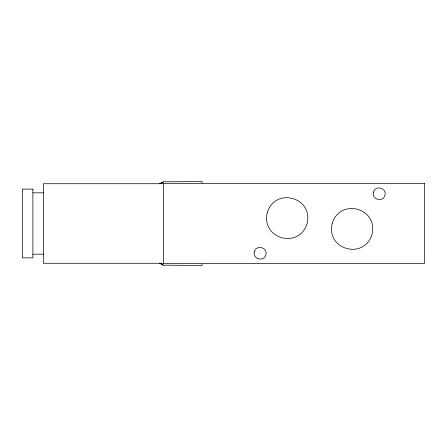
<?xml version="1.0" encoding="UTF-8"?>
<svg xmlns="http://www.w3.org/2000/svg" width="447" height="447" viewBox="0 0 447 447"><rect width="100%" height="100%" fill="white"/><g stroke="black" fill="none" stroke-linecap="round" stroke-linejoin="round"><path stroke-width="0.67" d="M159.937 183.723L163.423 181.817L202.066 181.577L202.066 183.002M159.708 183.723L163.423 181.817M163.423 183.723L43.42 183.723L43.42 263.277L163.423 263.277M32.888 192.83L43.42 192.83M32.888 254.17L43.42 254.17M159.708 263.277L163.423 265.183L202.066 265.423L202.066 263.998M159.937 263.277L163.423 265.183M254.371 251.728C252.114 259.036 264.171 262.272 265.87 254.807C268.133 247.498 256.07 244.263 254.371 251.728M267.239 212.744C260.936 239.089 299.412 249.398 307.128 223.433C313.431 197.088 274.955 186.779 267.239 212.744M332.182 223.567C325.88 249.912 364.355 260.221 372.072 234.256C378.374 207.911 339.899 197.602 332.182 223.567M373.441 192.193C371.178 199.502 383.241 202.737 384.94 195.272C387.197 187.963 375.139 184.728 373.441 192.193M424.65 183.633L163.423 183.633L163.423 263.367L424.65 263.367L424.65 183.633M32.888 189.131L22.35 189.131L22.35 257.869L32.888 257.869L32.888 189.131"/></g></svg>
